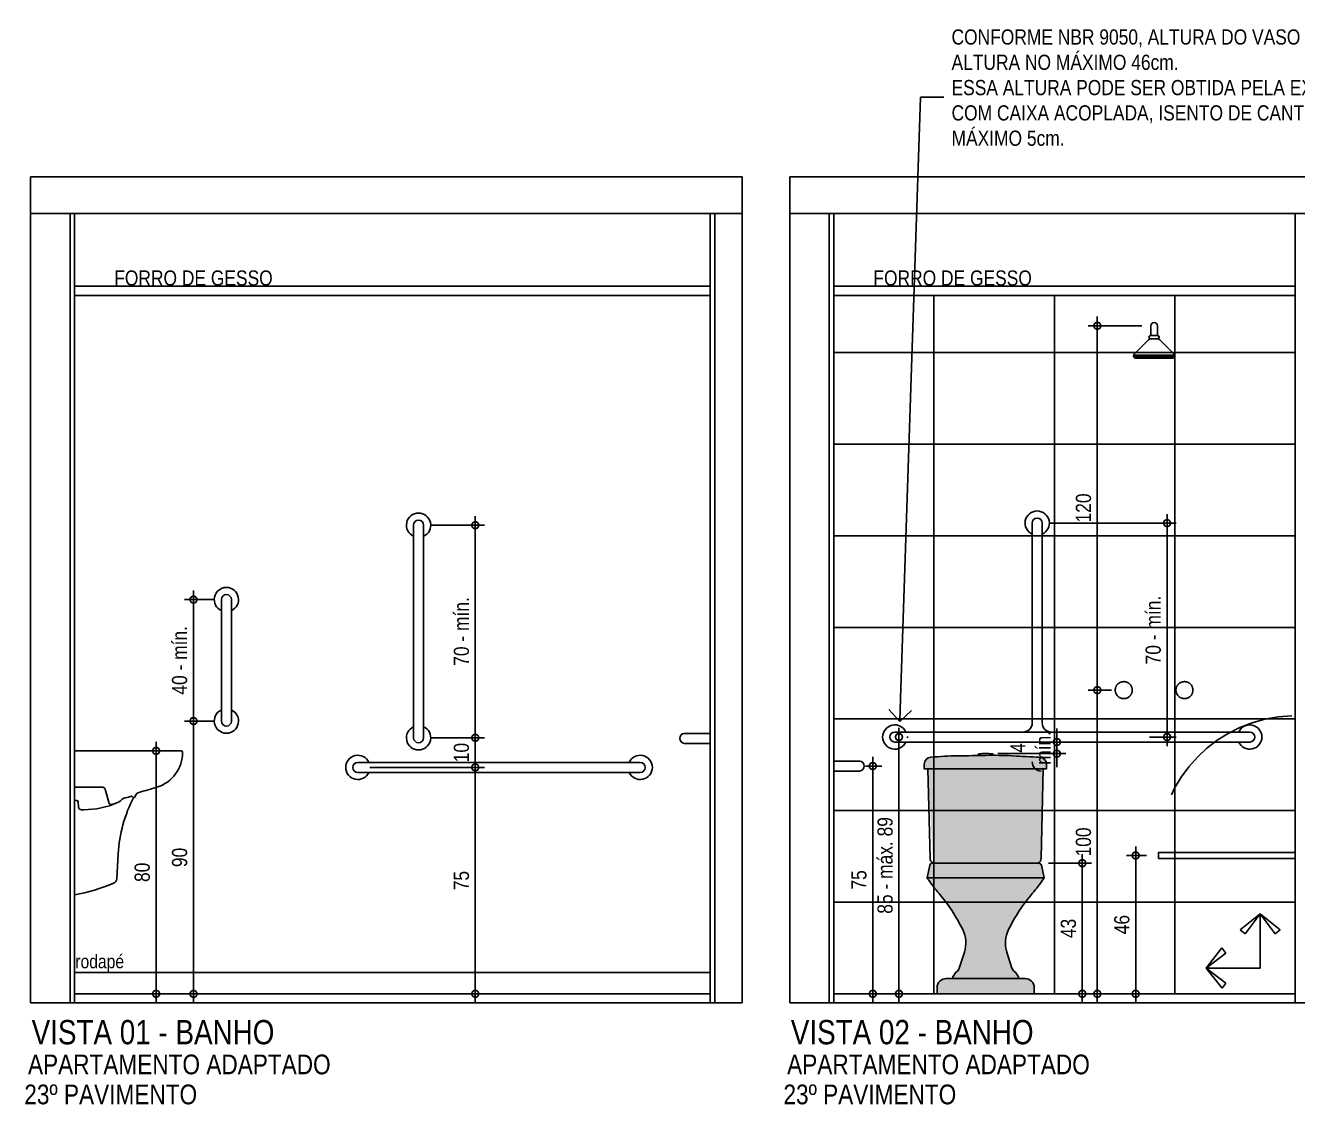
# Model space of a CAD drawing. Header units: metres. Extents: x 3 to 168, y -142 to 28.
# Drawn here: x 74.576 to 78.766, y -25.16 to -21.606 of the extents above; entities that cross this region are included whole.
import ezdxf
from ezdxf import colors
from ezdxf.entities.mleader import LeaderData, LeaderLine
from ezdxf.math import Vec2, Vec3

# ---------------------------------------------------------------- set-up
doc = ezdxf.new("R2010")
doc.units = ezdxf.units.M
doc.linetypes.add('DASHDOT', pattern=[1, 0.5, -0.25, 0, -0.25])
doc.linetypes.add('DASHEDX2', pattern=[1.5, 1, -0.5])
for name, color, linetype in [('ARQ-ALV ACAB', 4, 'Continuous'), ('ARQ-ALV OSSO', 5, 'Continuous'), ('ARQ-AUX1', 1, 'Continuous'), ('ARQ-AUX2', 2, 'Continuous'), ('ARQ-CERÂMICA', 7, 'Continuous'), ('ARQ-DIM', 2, 'Continuous'), ('ARQ-HID', 2, 'Continuous'), ('ARQ-PRJ', 7, 'DASHEDX2'), ('ARQ-SIM', 1, 'Continuous'), ('ARQ-TXT', 2, 'Continuous')]:
    doc.layers.add(name, color=color, linetype=linetype)
doc.styles.add('Adesa', font='ARIALN.TTF')
doc.dimstyles.new('ADESA 1-0025', dxfattribs={"dimtxt": 0.05, "dimasz": 0.045, "dimexe": 0.03, "dimexo": 0.04, "dimgap": 0.02, "dimtad": 1, "dimtoh": 1, "dimdec": 0, "dimlfac": 100, "dimzin": 4, "dimtxsty": 'Adesa', "dimblk": 'DOTSMALL', "dimcen": 1, "dimdle": 0.03, "dimclrd": 1, "dimclre": 1, "dimclrt": 256, "dimazin": 1, "dimtm": 1e-09, "dimtfac": 1, "dimtdec": 0, "dimtix": 1, "dimtmove": 2, "dimatfit": 0, "dimldrblk": 'DOTSMALL', "dimfxl": 0.8, "dimtvp": 2, "dimtolj": 1, "dimtzin": 0, "dimarcsym": 0})

# ---------------------------------------------------------------- blocks, each defined once
blk = doc.blocks.new('A$C5FB24879')
for p, q in [((0, 0.2579), (0, 0.4299)), ((0, 0.4299), (0.0144, 0.4299)), ((0, 0.2579), (0, -0.0437)), ((0.1435, 0.0907), (0.1391, 0.0084))]:
    blk.add_line(p, q)
blk.add_lwpolyline([(0.351, 0.4299, -0.439815), (0.3554, 0.426, -0.331931), (0.2709, 0.3099, -0.01466), (0.2144, 0.2942, 0.272731), (0.1998, 0.28, -0.743106), (0.1903, 0.2787, 0.372784), (0.1868, 0.2804, -0.001465), (0.1839, 0.2795, -0.012311), (0.1601, 0.2734, -0.169504), (0.1191, 0.2529, -0.348371), (0.1136, 0.257), (0.1022, 0.2997, 0.339603), (0.0877, 0.3108), (0, 0.3108)], format="xyb")
blk.add_lwpolyline([(0.3515, 0.4299), (0.0145, 0.4299)])
at = {"ltscale": 0.041515}
blk.add_lwpolyline([(0.1413, 0.2594, -0.10405), (0.0305, 0.236), (0.0222, 0.236, -0.385314), (0.0132, 0.2441), (0.0114, 0.2624, 0.385314), (0.0074, 0.266), (0.003, 0.266, 0.414214), (0, 0.263)], format="xyb", dxfattribs=at)
for centre, radius, start, end in [((0.5931, 0.0669), 0.4502, 152.1142, 176.9756), ((0.1241, 0.0092), 0.015, 285.4438, 356.9759), ((-0.0786, 0.4503), 0.5003, 279.0396, 294.3691)]:
    blk.add_arc(centre, radius, start, end)
blk = doc.blocks.new('_DotSmall')
at = {"color": 0, "linetype": 'ByBlock', "const_width": 0.5}
blk.add_lwpolyline([(-0.0625, 0, 1), (0.0625, 0, 1)], format="xyb", close=True, dxfattribs=at)
blk = doc.blocks.new('*D617')
at = {"layer": 'ARQ-DIM', "color": 1, "lineweight": -2, "transparency": 16777216}
for p, q in [((75.0064, -23.9649), (75.0064, -24.8249)), ((74.961, -23.9949), (75.0364, -23.9949)), ((74.961, -24.7949), (75.0364, -24.7949))]:
    blk.add_line(p, q, dxfattribs=at)
at = {"layer": 'Defpoints', "color": 0, "transparency": 16777216}
for p in [(74.921, -23.9949), (74.921, -24.7949), (75.0064, -24.7949)]:
    blk.add_point(p, dxfattribs=at)
at = {"layer": 'ARQ-DIM', "color": 1, "lineweight": -2, "transparency": 16777216, "xscale": 0.045, "yscale": 0.045, "zscale": 0.045}
for p, rotation in [((75.0064, -23.9949), 90), ((75.0064, -24.7949), 270)]:
    blk.add_blockref('_DotSmall', p, dxfattribs=dict(at, rotation=rotation))
at = {"layer": 'ARQ-DIM', "transparency": 16777216, "insert": (74.9608, -24.3949), "char_height": 0.05, "attachment_point": 5, "rotation": 90, "style": 'Adesa'}
blk.add_mtext('\\A1;80', dxfattribs=at)
blk = doc.blocks.new('*U275')
for p, q in [((-0.03, 0.0165), (0.37, 0.0165)), ((-0.03, -0.0165), (0.37, -0.0165))]:
    blk.add_line(p, q)
for centre, radius, start, end in [((-0.03, 0), 0.04, 24.362, 335.638), ((-0.03, 0), 0.0165, 90, 270), ((0.37, 0), 0.04, 204.362, 155.638), ((0.37, 0), 0.0165, 270, 90)]:
    blk.add_arc(centre, radius, start, end)
blk = doc.blocks.new('*D618')
at = {"layer": 'ARQ-DIM', "color": 1, "lineweight": -2, "transparency": 16777216}
for p, q in [((75.1295, -23.8667), (75.1295, -24.8252)), ((75.1978, -23.8967), (75.0995, -23.8967)), ((75.3492, -24.7952), (75.0995, -24.7952))]:
    blk.add_line(p, q, dxfattribs=at)
at = {"layer": 'Defpoints', "color": 0, "transparency": 16777216}
for p in [(75.2378, -23.8967, -0.0002), (75.1295, -24.7952), (75.3892, -24.7952, -0.0001)]:
    blk.add_point(p, dxfattribs=at)
at = {"layer": 'ARQ-DIM', "color": 1, "lineweight": -2, "transparency": 16777216, "xscale": 0.045, "yscale": 0.045, "zscale": 0.045}
for p, rotation in [((75.1295, -23.8967), 90), ((75.1295, -24.7952), 270)]:
    blk.add_blockref('_DotSmall', p, dxfattribs=dict(at, rotation=rotation))
at = {"layer": 'ARQ-DIM', "transparency": 16777216, "insert": (75.0839, -24.3459), "char_height": 0.05, "attachment_point": 5, "rotation": 90, "style": 'Adesa'}
blk.add_mtext('\\A1;90', dxfattribs=at)
blk = doc.blocks.new('*D619')
at = {"layer": 'ARQ-DIM', "color": 1, "lineweight": -2, "transparency": 16777216}
for p, q in [((75.1978, -23.4967), (75.0995, -23.4967)), ((75.1295, -23.4667), (75.1295, -23.9267)), ((75.1943, -23.8967), (75.0995, -23.8967))]:
    blk.add_line(p, q, dxfattribs=at)
at = {"layer": 'Defpoints', "color": 0, "transparency": 16777216}
for p in [(75.2378, -23.4967, -0.0002), (75.1295, -23.8967), (75.2343, -23.8967, -0.0001)]:
    blk.add_point(p, dxfattribs=at)
at = {"layer": 'ARQ-DIM', "color": 1, "lineweight": -2, "transparency": 16777216, "xscale": 0.045, "yscale": 0.045, "zscale": 0.045}
for p, rotation in [((75.1295, -23.4967), 90), ((75.1295, -23.8967), 270)]:
    blk.add_blockref('_DotSmall', p, dxfattribs=dict(at, rotation=rotation))
at = {"layer": 'ARQ-DIM', "transparency": 16777216, "insert": (75.0839, -23.6967), "char_height": 0.05, "attachment_point": 5, "rotation": 90, "style": 'Adesa'}
blk.add_mtext('\\A1;40 - mín.', dxfattribs=at)
blk = doc.blocks.new('*U315')
for p, q in [((-0.03, 0.0165), (0.9, 0.0165)), ((-0.03, -0.0165), (0.9, -0.0165))]:
    blk.add_line(p, q)
for centre, radius, start, end in [((-0.03, 0), 0.04, 24.362, 335.638), ((-0.03, 0), 0.0165, 90, 270), ((0.9, 0), 0.04, 204.362, 155.638), ((0.9, 0), 0.0165, 270, 90)]:
    blk.add_arc(centre, radius, start, end)
blk = doc.blocks.new('barra2')
for p, q in [((-0.03, 0.0165), (0.67, 0.0165)), ((-0.03, -0.0165), (0.67, -0.0165))]:
    blk.add_line(p, q)
for centre, radius, start, end in [((-0.03, 0), 0.04, 24.362, 335.638), ((-0.03, 0), 0.0165, 90, 270), ((0.67, 0), 0.04, 204.362, 155.638), ((0.67, 0), 0.0165, 270, 90)]:
    blk.add_arc(centre, radius, start, end)
blk = doc.blocks.new('*D620')
at = {"layer": 'ARQ-DIM', "color": 1, "lineweight": -2, "transparency": 16777216}
for p, q in [((76.0575, -24.0193), (76.0575, -24.8249)), ((75.7107, -24.0493), (76.0875, -24.0493)), ((75.7107, -24.7949), (76.0875, -24.7949))]:
    blk.add_line(p, q, dxfattribs=at)
at = {"layer": 'Defpoints', "color": 0, "transparency": 16777216}
for p in [(75.6707, -24.0493), (75.6707, -24.7949, -0.0001), (76.0575, -24.7949)]:
    blk.add_point(p, dxfattribs=at)
at = {"layer": 'ARQ-DIM', "color": 1, "lineweight": -2, "transparency": 16777216, "xscale": 0.045, "yscale": 0.045, "zscale": 0.045}
for p, rotation in [((76.0575, -24.0493), 90), ((76.0575, -24.7949), 270)]:
    blk.add_blockref('_DotSmall', p, dxfattribs=dict(at, rotation=rotation))
at = {"layer": 'ARQ-DIM', "transparency": 16777216, "insert": (76.0121, -24.4221), "char_height": 0.05, "attachment_point": 5, "rotation": 90, "style": 'Adesa'}
blk.add_mtext('\\A1;75', dxfattribs=at)
blk = doc.blocks.new('*D621')
at = {"layer": 'ARQ-DIM', "color": 1, "lineweight": -2, "transparency": 16777216}
for p, q in [((76.0575, -23.9217), (76.0575, -24.0793)), ((75.9107, -23.9517), (76.0875, -23.9517)), ((75.7107, -24.0493), (76.0875, -24.0493))]:
    blk.add_line(p, q, dxfattribs=at)
at = {"layer": 'Defpoints', "color": 0, "transparency": 16777216}
for p in [(75.8707, -23.9517), (75.6707, -24.0493), (76.0575, -24.0493)]:
    blk.add_point(p, dxfattribs=at)
at = {"layer": 'ARQ-DIM', "color": 1, "lineweight": -2, "transparency": 16777216, "xscale": 0.045, "yscale": 0.045, "zscale": 0.045}
for p, rotation in [((76.0575, -23.9517), 90), ((76.0575, -24.0493), 270)]:
    blk.add_blockref('_DotSmall', p, dxfattribs=dict(at, rotation=rotation))
at = {"layer": 'ARQ-DIM', "transparency": 16777216, "insert": (76.012, -24.0005), "char_height": 0.05, "attachment_point": 5, "rotation": 90, "style": 'Adesa'}
blk.add_mtext('\\A1;10', dxfattribs=at)
blk = doc.blocks.new('*D622')
at = {"layer": 'ARQ-DIM', "color": 1, "lineweight": -2, "transparency": 16777216}
for p, q in [((75.9107, -23.2517), (76.0875, -23.2517)), ((76.0575, -23.9817), (76.0575, -23.2217)), ((75.9107, -23.9517), (76.0875, -23.9517))]:
    blk.add_line(p, q, dxfattribs=at)
at = {"layer": 'Defpoints', "color": 0, "transparency": 16777216}
for p in [(75.8707, -23.2517), (76.0575, -23.2517), (75.8707, -23.9517)]:
    blk.add_point(p, dxfattribs=at)
at = {"layer": 'ARQ-DIM', "color": 1, "lineweight": -2, "transparency": 16777216, "xscale": 0.045, "yscale": 0.045, "zscale": 0.045}
for p, rotation in [((76.0575, -23.2517), 90), ((76.0575, -23.9517), 270)]:
    blk.add_blockref('_DotSmall', p, dxfattribs=dict(at, rotation=rotation))
at = {"layer": 'ARQ-DIM', "transparency": 16777216, "insert": (76.012, -23.6017), "char_height": 0.05, "attachment_point": 5, "rotation": 90, "style": 'Adesa'}
blk.add_mtext('\\A1;70 - mín.', dxfattribs=at)
blk = doc.blocks.new('*D623')
at = {"layer": 'ARQ-DIM', "color": 1, "lineweight": -2, "transparency": 16777216}
for p, q in [((77.3426, -24.0449), (77.3967, -24.0449)), ((77.3667, -24.0149), (77.3667, -24.8249)), ((77.2782, -24.7949), (77.3967, -24.7949))]:
    blk.add_line(p, q, dxfattribs=at)
at = {"layer": 'Defpoints', "color": 0, "transparency": 16777216}
for p in [(77.3026, -24.0449), (77.2382, -24.7949, -0.0001), (77.3667, -24.7949)]:
    blk.add_point(p, dxfattribs=at)
at = {"layer": 'ARQ-DIM', "color": 1, "lineweight": -2, "transparency": 16777216, "xscale": 0.045, "yscale": 0.045, "zscale": 0.045}
for p, rotation in [((77.3667, -24.0449), 90), ((77.3667, -24.7949), 270)]:
    blk.add_blockref('_DotSmall', p, dxfattribs=dict(at, rotation=rotation))
at = {"layer": 'ARQ-DIM', "transparency": 16777216, "insert": (77.3213, -24.4199), "char_height": 0.05, "attachment_point": 5, "rotation": 90, "style": 'Adesa'}
blk.add_mtext('\\A1;75', dxfattribs=at)
blk = doc.blocks.new('_Open90')
at = {"color": 0, "linetype": 'ByBlock', "lineweight": -2}
for p, q in [((0, 0), (-1, 0)), ((-0.5, 0.5), (0, 0)), ((0, 0), (-0.5, -0.5))]:
    blk.add_line(p, q, dxfattribs=at)
blk = doc.blocks.new('*U631')
for p, q in [((-0.03, 0.0165), (1.139, 0.0165)), ((-0.03, -0.0165), (1.139, -0.0165))]:
    blk.add_line(p, q)
for centre, radius, start, end in [((-0.03, 0), 0.04, 24.362, 335.638), ((-0.03, 0), 0.0165, 90, 270), ((1.139, 0), 0.04, 204.362, 155.638), ((1.139, 0), 0.0165, 270, 90)]:
    blk.add_arc(centre, radius, start, end)
blk = doc.blocks.new('*D625')
at = {"layer": 'ARQ-DIM', "color": 1, "lineweight": -2, "transparency": 16777216}
for p, q in [((77.4529, -23.9193), (77.4529, -24.8249)), ((77.4792, -23.9493), (77.4829, -23.9493)), ((77.4792, -24.7949), (77.4829, -24.7949))]:
    blk.add_line(p, q, dxfattribs=at)
at = {"layer": 'Defpoints', "color": 0, "transparency": 16777216}
for p in [(77.4392, -23.9493, -0.0001), (77.4392, -24.7949, -0.0001), (77.4529, -24.7949)]:
    blk.add_point(p, dxfattribs=at)
at = {"layer": 'ARQ-DIM', "color": 1, "lineweight": -2, "transparency": 16777216, "xscale": 0.045, "yscale": 0.045, "zscale": 0.045}
for p, rotation in [((77.4529, -23.9493), 90), ((77.4529, -24.7949), 270)]:
    blk.add_blockref('_DotSmall', p, dxfattribs=dict(at, rotation=rotation))
at = {"layer": 'ARQ-DIM', "transparency": 16777216, "insert": (77.4074, -24.3721), "char_height": 0.05, "attachment_point": 5, "rotation": 90, "style": 'Adesa'}
blk.add_mtext('\\A1;85 - máx. 89', dxfattribs=at)
blk = doc.blocks.new('CP929_e')
h = blk.add_hatch(color=255)
h.dxf.hatch_style = 1
edge = h.paths.add_edge_path()
edge.add_line((-0.2008, 0.6911), (0.2008, 0.6911))
edge.add_line((0.2008, 0.6911), (0.2007, 0.706))
edge.add_arc((0.1775, 0.7059), 0.0232, 0.3738, 87.2297)
edge.add_arc((0.8026, 13.6236), 12.9097, 266.83094, 267.22967, ccw=False)
edge.add_arc((0.0251, -0.4194), 1.1548, 86.8309, 91.2023)
edge.add_arc((-0.2136, 10.9563), 10.2234, 270.68894, 271.20233, ccw=False)
edge.add_arc((-0.0771, -0.395), 1.1287, 90.6889, 95.2506)
edge.add_arc((-0.1791, 0.7056), 0.0234, 93.3635, 179.0318)
edge.add_line((-0.2025, 0.706), (-0.2026, 0.6928))
edge.add_line((-0.2026, 0.6928), (-0.2026, 0.6911))
edge.add_line((-0.2026, 0.6911), (-0.2008, 0.6911))
h = blk.add_hatch(color=255)
h.dxf.hatch_style = 1
h.paths.add_polyline_path([(0.19, 0.6911), (-0.19, 0.6911), (-0.183, 0.3966, 0.27163), (-0.1728, 0.38), (0.1728, 0.38, 0.27163), (0.183, 0.3966)])
edge = h.paths.add_edge_path()
edge.add_arc((0.1762, 0.3722), 0.0079, 11.5874, 90, ccw=False)
edge.add_line((0.1839, 0.3737), (0.1925, 0.3322))
edge.add_arc((0.19, 0.3317), 0.00247, -35.4858, 11.5874, ccw=False)
edge.add_arc((-0.451, 0.7887), 0.7897, 319.8958, 324.5139, ccw=False)
edge.add_arc((0.6061, -0.1016), 0.5923, 139.8961, 153.6351)
edge.add_arc((0.1638, 0.1176), 0.0987, 153.6351, 197.8396)
edge.add_line((0.0699, 0.0874), (0.0868, 0.0348))
edge.add_arc((0.1103, 0.0423), 0.0247, 197.8405, 235.7698)
edge.add_arc((0.0909, 0.0138), 0.00987, 34.0222, 55.7689, ccw=False)
edge.add_line((0.099, 0.0193), (0.1079, 0.0062))
edge.add_arc((0.1046, 0.0039), 0.00395, -90, 34.0313, ccw=False)
edge.add_line((0.1046, 0), (-0.1046, 0))
edge.add_arc((-0.1046, 0.0039), 0.00395, 145.9687, 270, ccw=False)
edge.add_line((-0.1079, 0.0062), (-0.099, 0.0193))
edge.add_arc((-0.0909, 0.0138), 0.00987, 124.2289, 145.9756, ccw=False)
edge.add_arc((-0.1103, 0.0423), 0.0247, 304.2311, 342.1604)
edge.add_line((-0.0868, 0.0348), (-0.0699, 0.0874))
edge.add_arc((-0.1638, 0.1176), 0.0987, 342.1604, 386.365)
edge.add_arc((-0.6061, -0.1016), 0.5923, 26.365, 40.1039)
edge.add_arc((0.451, 0.7887), 0.7897, 215.4858, 220.1038, ccw=False)
edge.add_arc((-0.19, 0.3317), 0.00247, 168.4116, 215.4849, ccw=False)
edge.add_line((-0.1925, 0.3322), (-0.1839, 0.3737))
edge.add_arc((-0.1762, 0.3722), 0.0079, 90, 168.4126, ccw=False)
edge.add_line((-0.1762, 0.38), (0.1762, 0.38))
edge = h.paths.add_edge_path()
edge.add_line((-0.19, 0.6911), (-0.183, 0.3966))
edge.add_arc((-0.1638, 0.3971), 0.0192, 181.3139, 242.1536)
edge = h.paths.add_edge_path()
edge.add_arc((-0.0018, -1.831), 2.5662, 89.9609, 93.9727)
edge.add_arc((-0.1782, 0.7056), 0.0234, 93.3635, 179.0318)
edge.add_line((-0.2016, 0.706), (-0.2017, 0.6928))
edge.add_arc((-0.1999, 0.6928), 0.00174, 180.2855, 270.6496)
edge.add_line((-0.1999, 0.6911), (-0.1971, 0.6911))
edge.add_line((-0.1971, 0.6911), (0.1971, 0.6911))
edge.add_line((0.1971, 0.6911), (0.1999, 0.6911))
edge.add_arc((0.1999, 0.6928), 0.00174, 269.3504, 359.7145)
edge.add_line((0.2017, 0.6928), (0.2016, 0.706))
edge.add_arc((0.1782, 0.7056), 0.0234, 0.9676, 86.6359)
edge.add_arc((0.0018, -1.8311), 2.5662, 86.0273, 90.0392)
for points in [[(-0.2008, 0.6911), (0.2008, 0.6911), (0.2007, 0.706, 0.398231), (0.1787, 0.729, -0.00174), (0.0889, 0.7337, 0.019076), (0.0009, 0.7352, -0.00224), (-0.0907, 0.7337, 0.019907), (-0.1804, 0.729, 0.39224), (-0.2025, 0.706), (-0.2026, 0.6928), (-0.2026, 0.6911)], [(0.1762, 0.38, -0.356146), (0.1839, 0.3737), (0.1925, 0.3322, -0.208334), (0.1921, 0.3302, -0.020153), (0.1531, 0.2799, 0.060019), (0.0754, 0.1614, 0.195307), (0.0699, 0.0874), (0.0868, 0.0348, 0.167025), (0.0964, 0.0219, -0.095174), (0.099, 0.0193), (0.1079, 0.0062, -0.601047), (0.1046, 0), (-0.1046, 0, -0.601047), (-0.1079, 0.0062), (-0.099, 0.0193, -0.095174), (-0.0964, 0.0219, 0.167025), (-0.0868, 0.0348), (-0.0699, 0.0874, 0.195307), (-0.0754, 0.1614, 0.060019), (-0.1531, 0.2799, -0.020153), (-0.1921, 0.3302, -0.208334), (-0.1925, 0.3322), (-0.1839, 0.3737, -0.356146), (-0.1762, 0.38)]]:
    blk.add_lwpolyline(points, format="xyb", close=True)
at = {"ltscale": 0.016708}
blk.add_lwpolyline([(-0.0237, 0.7353), (-0.0237, 0.7386, -0.407176), (-0.0218, 0.7406, -0.006022), (0, 0.7409, -0.006022), (0.0218, 0.7406, -0.407176), (0.0237, 0.7386), (0.0237, 0.7352)], format="xyb", dxfattribs=at)
for points in [[(-0.19, 0.6911), (-0.183, 0.3966, 0.27188), (-0.1728, 0.38)], [(0.1728, 0.38, 0.27188), (0.183, 0.3966), (0.19, 0.6911)]]:
    blk.add_lwpolyline(points, format="xyb")
for points in [[(-0.19, 0.6911), (0.19, 0.6911)], [(-0.19, 0.3317), (0.19, 0.3317)]]:
    blk.add_lwpolyline(points)
at = {"linetype": 'DASHDOT', "ltscale": 6.24726e-05}
blk.add_lwpolyline([(0.0866, 0.1829), (0.0866, 0.1829)], dxfattribs=at)
blk = doc.blocks.new('*D624')
at = {"layer": 'ARQ-DIM', "color": 1, "lineweight": -2, "transparency": 16777216}
for p, q in [((78.0567, -24.3348), (78.0567, -24.8249)), ((77.9458, -24.3648), (78.0867, -24.3648)), ((77.7784, -24.7949), (78.0867, -24.7949))]:
    blk.add_line(p, q, dxfattribs=at)
at = {"layer": 'Defpoints', "color": 0, "transparency": 16777216}
for p in [(77.9058, -24.3648), (77.7384, -24.7949), (78.0567, -24.7949)]:
    blk.add_point(p, dxfattribs=at)
at = {"layer": 'ARQ-DIM', "color": 1, "lineweight": -2, "transparency": 16777216, "xscale": 0.045, "yscale": 0.045, "zscale": 0.045}
for p, rotation in [((78.0567, -24.3648), 90), ((78.0567, -24.7949), 270)]:
    blk.add_blockref('_DotSmall', p, dxfattribs=dict(at, rotation=rotation))
at = {"layer": 'ARQ-DIM', "transparency": 16777216, "insert": (78.0111, -24.5798), "char_height": 0.05, "attachment_point": 5, "rotation": 90, "style": 'Adesa'}
blk.add_mtext('\\A1;43', dxfattribs=at)
blk = doc.blocks.new('*D626')
at = {"layer": 'ARQ-DIM', "color": 1, "lineweight": -2, "transparency": 16777216}
for p, q in [((77.973, -23.9658), (77.973, -23.9208)), ((77.7784, -24.004), (78.003, -24.004)), ((77.814, -23.9658), (78.003, -23.9658)), ((77.973, -24.004), (77.973, -23.9658)), ((77.973, -24.004), (77.973, -24.049))]:
    blk.add_line(p, q, dxfattribs=at)
at = {"layer": 'Defpoints', "color": 0, "transparency": 16777216}
for p in [(77.7384, -24.004), (77.774, -23.9658), (77.973, -23.9658)]:
    blk.add_point(p, dxfattribs=at)
at = {"layer": 'ARQ-DIM', "color": 1, "lineweight": -2, "transparency": 16777216, "xscale": 0.045, "yscale": 0.045, "zscale": 0.045}
for p, rotation in [((77.973, -23.9658), 270), ((77.973, -24.004), 90)]:
    blk.add_blockref('_DotSmall', p, dxfattribs=dict(at, rotation=rotation))
at = {"layer": 'ARQ-DIM', "transparency": 16777216, "insert": (77.8862, -23.9849), "char_height": 0.05, "attachment_point": 5, "rotation": 90, "style": 'Adesa'}
blk.add_mtext('\\A1;4 \\Pmín.', dxfattribs=at)
blk = doc.blocks.new('*D628')
at = {"layer": 'ARQ-DIM', "color": 1, "lineweight": -2, "transparency": 16777216}
for p, q in [((77.9482, -23.2449), (78.366, -23.2449)), ((78.336, -23.2149), (78.336, -23.9793)), ((78.2779, -23.9493), (78.366, -23.9493))]:
    blk.add_line(p, q, dxfattribs=at)
at = {"layer": 'Defpoints', "color": 0, "transparency": 16777216}
for p in [(77.9082, -23.2449), (78.2379, -23.9493, 0.0001), (78.336, -23.9493)]:
    blk.add_point(p, dxfattribs=at)
at = {"layer": 'ARQ-DIM', "color": 1, "lineweight": -2, "transparency": 16777216, "xscale": 0.045, "yscale": 0.045, "zscale": 0.045}
for p, rotation in [((78.336, -23.2449), 90), ((78.336, -23.9493), 270)]:
    blk.add_blockref('_DotSmall', p, dxfattribs=dict(at, rotation=rotation))
at = {"layer": 'ARQ-DIM', "transparency": 16777216, "insert": (78.2905, -23.5971), "char_height": 0.05, "attachment_point": 5, "rotation": 90, "style": 'Adesa'}
blk.add_mtext('\\A1;70 - mín.', dxfattribs=at)
blk = doc.blocks.new('*D629')
at = {"layer": 'ARQ-DIM', "color": 1, "lineweight": -2, "transparency": 16777216}
for p, q in [((78.2682, -24.3394), (78.2026, -24.3394)), ((78.2326, -24.3094), (78.2326, -24.8249)), ((78.2481, -24.7949), (78.2626, -24.7949))]:
    blk.add_line(p, q, dxfattribs=at)
at = {"layer": 'Defpoints', "color": 0, "transparency": 16777216}
for p in [(78.3082, -24.3394), (78.2081, -24.7949, 0), (78.2326, -24.7949)]:
    blk.add_point(p, dxfattribs=at)
at = {"layer": 'ARQ-DIM', "color": 1, "lineweight": -2, "transparency": 16777216, "xscale": 0.045, "yscale": 0.045, "zscale": 0.045}
for p, rotation in [((78.2326, -24.3394), 90), ((78.2326, -24.7949), 270)]:
    blk.add_blockref('_DotSmall', p, dxfattribs=dict(at, rotation=rotation))
at = {"layer": 'ARQ-DIM', "transparency": 16777216, "insert": (78.1871, -24.5671), "char_height": 0.05, "attachment_point": 5, "rotation": 90, "style": 'Adesa'}
blk.add_mtext('\\A1;46', dxfattribs=at)
blk = doc.blocks.new('chuveiro frente')
for p, q in [((-0.01, 0.0698), (-0.01, 0.0998)), ((0.01, 0.0698), (0.01, 0.0998)), ((-0.0174, 0.0566), (-0.0613, 0.0127)), ((-0.0109, 0.0698), (0.0109, 0.0698)), ((-0.0109, 0.0598), (0.0109, 0.0598)), ((0.0174, 0.0566), (0.0613, 0.0127)), ((-0.0626, 0.01), (0.0626, 0.01)), ((-0.0623, 0.005), (0.0623, 0.005)), ((-0.0549, 0), (0.0549, 0))]:
    blk.add_line(p, q)
for centre, radius, start, end in [((0, 0.0998), 0.01, 0, 180), ((-0.0109, 0.0518), 0.008, 90, 143.719), ((-0.0109, 0.0648), 0.005, 90, 270), ((0.0109, 0.0648), 0.005, 270, 90), ((0.0109, 0.0518), 0.008, 36.281, 90), ((-0.0549, 0.008), 0.008, 143.719, 270), ((0.0549, 0.008), 0.008, 270, 36.281)]:
    blk.add_arc(centre, radius, start, end)
blk = doc.blocks.new('*D630')
at = {"layer": 'ARQ-DIM', "color": 1, "lineweight": -2, "transparency": 16777216}
for p, q in [((78.1062, -22.5649), (78.1062, -23.8249)), ((78.2532, -22.5949), (78.0762, -22.5949)), ((78.1525, -23.7949), (78.0762, -23.7949))]:
    blk.add_line(p, q, dxfattribs=at)
at = {"layer": 'Defpoints', "color": 0, "transparency": 16777216}
for p in [(78.2932, -22.5949), (78.1062, -23.7949), (78.1925, -23.7949)]:
    blk.add_point(p, dxfattribs=at)
at = {"layer": 'ARQ-DIM', "color": 1, "lineweight": -2, "transparency": 16777216, "xscale": 0.045, "yscale": 0.045, "zscale": 0.045}
for p, rotation in [((78.1062, -22.5949), 90), ((78.1062, -23.7949), 270)]:
    blk.add_blockref('_DotSmall', p, dxfattribs=dict(at, rotation=rotation))
at = {"layer": 'ARQ-DIM', "transparency": 16777216, "insert": (78.0607, -23.1949), "char_height": 0.05, "attachment_point": 5, "rotation": 90, "style": 'Adesa'}
blk.add_mtext('\\A1;120', dxfattribs=at)
blk = doc.blocks.new('*D627')
at = {"layer": 'ARQ-DIM', "color": 1, "lineweight": -2, "transparency": 16777216}
for p, q in [((78.1525, -23.7949), (78.0762, -23.7949)), ((78.1062, -23.7649), (78.1062, -24.8249)), ((78.2532, -24.7949), (78.0762, -24.7949))]:
    blk.add_line(p, q, dxfattribs=at)
at = {"layer": 'Defpoints', "color": 0, "transparency": 16777216}
for p in [(78.1925, -23.7949, 0), (78.1062, -24.7949), (78.2932, -24.7949, 0)]:
    blk.add_point(p, dxfattribs=at)
at = {"layer": 'ARQ-DIM', "color": 1, "lineweight": -2, "transparency": 16777216, "xscale": 0.045, "yscale": 0.045, "zscale": 0.045}
for p, rotation in [((78.1062, -23.7949), 90), ((78.1062, -24.7949), 270)]:
    blk.add_blockref('_DotSmall', p, dxfattribs=dict(at, rotation=rotation))
at = {"layer": 'ARQ-DIM', "transparency": 16777216, "insert": (78.0607, -24.2949), "char_height": 0.05, "attachment_point": 5, "rotation": 90, "style": 'Adesa'}
blk.add_mtext('\\A1;100', dxfattribs=at)
blk = doc.blocks.new('MIST. CHUV.')
for points in [[(-0.128, 0), (-0.128, 0.0016), (-0.1277, 0.0037), (-0.1274, 0.0058), (-0.1269, 0.0079), (-0.1266, 0.0089), (-0.1262, 0.0099), (-0.1258, 0.0109), (-0.1254, 0.0118), (-0.1249, 0.0128), (-0.1244, 0.0137), (-0.1239, 0.0146), (-0.1233, 0.0155), (-0.1227, 0.0164), (-0.1221, 0.0172), (-0.1214, 0.0181), (-0.1207, 0.0189), (-0.12, 0.0196), (-0.1192, 0.0204), (-0.1184, 0.0211), (-0.1176, 0.0218), (-0.1159, 0.023), (-0.1141, 0.0242), (-0.1123, 0.0252), (-0.1113, 0.0256), (-0.1103, 0.026), (-0.1094, 0.0264), (-0.1083, 0.0267), (-0.1073, 0.027), (-0.1063, 0.0273), (-0.1053, 0.0275), (-0.1042, 0.0277), (-0.1032, 0.0278), (-0.1021, 0.0279), (-0.1011, 0.028), (-0.1, 0.028), (-0.0984, 0.028), (-0.0963, 0.0278), (-0.0942, 0.0274), (-0.0921, 0.0269), (-0.0911, 0.0266), (-0.0901, 0.0262), (-0.0891, 0.0258), (-0.0882, 0.0254), (-0.0872, 0.0249), (-0.0863, 0.0244), (-0.0854, 0.0239), (-0.0845, 0.0233), (-0.0836, 0.0227), (-0.0828, 0.0221), (-0.0819, 0.0214), (-0.0811, 0.0207), (-0.0804, 0.02), (-0.0796, 0.0192), (-0.0789, 0.0184), (-0.0782, 0.0176), (-0.077, 0.0159), (-0.0758, 0.0141), (-0.0748, 0.0123), (-0.0744, 0.0113), (-0.074, 0.0103), (-0.0736, 0.0094), (-0.0733, 0.0084), (-0.073, 0.0073), (-0.0727, 0.0063), (-0.0725, 0.0053), (-0.0723, 0.0042), (-0.0722, 0.0032), (-0.0721, 0.0021), (-0.072, 0.0011), (-0.072, 0), (-0.072, -0.0016), (-0.0722, -0.0037), (-0.0726, -0.0058), (-0.0731, -0.0079), (-0.0734, -0.0089), (-0.0738, -0.0099), (-0.0742, -0.0109), (-0.0746, -0.0118), (-0.0751, -0.0128), (-0.0756, -0.0137), (-0.0761, -0.0146), (-0.0767, -0.0155), (-0.0773, -0.0164), (-0.0779, -0.0172), (-0.0786, -0.0181), (-0.0793, -0.0189), (-0.08, -0.0196), (-0.0808, -0.0204), (-0.0816, -0.0211), (-0.0824, -0.0218), (-0.0841, -0.023), (-0.0859, -0.0242), (-0.0877, -0.0252), (-0.0887, -0.0256), (-0.0897, -0.026), (-0.0906, -0.0264), (-0.0916, -0.0267), (-0.0927, -0.027), (-0.0937, -0.0273), (-0.0947, -0.0275), (-0.0958, -0.0277), (-0.0968, -0.0278), (-0.0979, -0.0279), (-0.0989, -0.028), (-0.1, -0.028), (-0.1016, -0.028), (-0.1037, -0.0277), (-0.1058, -0.0274), (-0.1079, -0.0269), (-0.1089, -0.0266), (-0.1099, -0.0262), (-0.1109, -0.0258), (-0.1118, -0.0254), (-0.1128, -0.0249), (-0.1137, -0.0244), (-0.1146, -0.0239), (-0.1155, -0.0233), (-0.1164, -0.0227), (-0.1172, -0.0221), (-0.1181, -0.0214), (-0.1189, -0.0207), (-0.1196, -0.02), (-0.1204, -0.0192), (-0.1211, -0.0184), (-0.1218, -0.0176), (-0.123, -0.0159), (-0.1242, -0.0141), (-0.1252, -0.0123), (-0.1256, -0.0113), (-0.126, -0.0103), (-0.1264, -0.0094), (-0.1267, -0.0083), (-0.127, -0.0073), (-0.1273, -0.0063), (-0.1275, -0.0053), (-0.1277, -0.0042), (-0.1278, -0.0032), (-0.1279, -0.0021), (-0.128, -0.0011)], [(0.072, 0), (0.072, 0.0016), (0.0723, 0.0037), (0.0726, 0.0058), (0.0731, 0.0079), (0.0734, 0.0089), (0.0738, 0.0099), (0.0742, 0.0109), (0.0746, 0.0118), (0.0751, 0.0128), (0.0756, 0.0137), (0.0761, 0.0146), (0.0767, 0.0155), (0.0773, 0.0164), (0.0779, 0.0172), (0.0786, 0.0181), (0.0793, 0.0189), (0.08, 0.0196), (0.0808, 0.0204), (0.0816, 0.0211), (0.0824, 0.0218), (0.0841, 0.023), (0.0859, 0.0242), (0.0877, 0.0252), (0.0887, 0.0256), (0.0897, 0.026), (0.0906, 0.0264), (0.0917, 0.0267), (0.0927, 0.027), (0.0937, 0.0273), (0.0947, 0.0275), (0.0958, 0.0277), (0.0968, 0.0278), (0.0979, 0.0279), (0.0989, 0.028), (0.1, 0.028), (0.1016, 0.028), (0.1037, 0.0278), (0.1058, 0.0274), (0.1079, 0.0269), (0.1089, 0.0266), (0.1099, 0.0262), (0.1109, 0.0258), (0.1118, 0.0254), (0.1128, 0.0249), (0.1137, 0.0244), (0.1146, 0.0239), (0.1155, 0.0233), (0.1164, 0.0227), (0.1172, 0.0221), (0.1181, 0.0214), (0.1189, 0.0207), (0.1196, 0.02), (0.1204, 0.0192), (0.1211, 0.0184), (0.1218, 0.0176), (0.123, 0.0159), (0.1242, 0.0141), (0.1252, 0.0123), (0.1256, 0.0113), (0.126, 0.0103), (0.1264, 0.0094), (0.1267, 0.0084), (0.127, 0.0073), (0.1273, 0.0063), (0.1275, 0.0053), (0.1277, 0.0042), (0.1278, 0.0032), (0.1279, 0.0021), (0.128, 0.0011), (0.128, 0), (0.128, -0.0016), (0.1277, -0.0037), (0.1274, -0.0058), (0.1269, -0.0079), (0.1266, -0.0089), (0.1262, -0.0099), (0.1258, -0.0109), (0.1254, -0.0118), (0.1249, -0.0128), (0.1244, -0.0137), (0.1239, -0.0146), (0.1233, -0.0155), (0.1227, -0.0164), (0.1221, -0.0172), (0.1214, -0.0181), (0.1207, -0.0189), (0.12, -0.0196), (0.1192, -0.0204), (0.1184, -0.0211), (0.1176, -0.0218), (0.1159, -0.023), (0.1141, -0.0242), (0.1123, -0.0252), (0.1113, -0.0256), (0.1103, -0.026), (0.1094, -0.0264), (0.1083, -0.0267), (0.1073, -0.027), (0.1063, -0.0273), (0.1053, -0.0275), (0.1042, -0.0277), (0.1032, -0.0278), (0.1021, -0.0279), (0.1011, -0.028), (0.1, -0.028), (0.0984, -0.0279), (0.0963, -0.0277), (0.0942, -0.0274), (0.0921, -0.0269), (0.0911, -0.0266), (0.0901, -0.0262), (0.0891, -0.0258), (0.0882, -0.0254), (0.0872, -0.0249), (0.0863, -0.0244), (0.0854, -0.0239), (0.0845, -0.0233), (0.0836, -0.0227), (0.0828, -0.0221), (0.0819, -0.0214), (0.0811, -0.0207), (0.0804, -0.02), (0.0796, -0.0192), (0.0789, -0.0184), (0.0782, -0.0176), (0.077, -0.0159), (0.0758, -0.0141), (0.0748, -0.0123), (0.0744, -0.0113), (0.074, -0.0103), (0.0736, -0.0094), (0.0733, -0.0083), (0.073, -0.0073), (0.0727, -0.0063), (0.0725, -0.0053), (0.0723, -0.0042), (0.0722, -0.0032), (0.0721, -0.0021), (0.072, -0.0011)]]:
    blk.add_lwpolyline(points, close=True)
blk = doc.blocks.new('Seta para pag.piso')
for p, q in [((0, 0.1126), (-0.0418, 0.0796)), ((0, 0.1126), (-0.0312, 0.0715)), ((0, 0.1126), (0, 0)), ((0, 0.1126), (0.0418, 0.0795)), ((0, 0.1126), (0.0312, 0.0715)), ((-0.0418, 0.0796), (-0.0312, 0.0715)), ((0.0418, 0.0795), (0.0312, 0.0715)), ((-0.1126, 0), (-0.0795, 0.0418)), ((-0.1126, 0), (-0.0715, 0.0312)), ((-0.0795, 0.0418), (-0.0715, 0.0312)), ((-0.1126, 0), (0, 0)), ((-0.1126, 0), (-0.0796, -0.0418)), ((-0.1126, 0), (-0.0715, -0.0312)), ((-0.0796, -0.0418), (-0.0715, -0.0312))]:
    blk.add_line(p, q)
blk = doc.blocks.new('AREAS MOLHADAS')
at = {"layer": 'ARQ-CERÂMICA'}
h = blk.add_hatch(dxfattribs=at)
h.set_pattern_fill('LINE', color=256, scale=0.095)
h.set_pattern_definition([(0, (78.7582, -24.79486), (0, 0.301625), [])])
h.paths.add_polyline_path([(77.2382, -22.4949), (78.7582, -22.4949), (78.7582, -24.7949), (77.2382, -24.7949)])
h = blk.add_hatch(dxfattribs=at)
h.set_pattern_fill('LINE', color=256, scale=0.125, angle=90)
h.set_pattern_definition([(90, (78.7582, -24.79486), (-0.396875, 2e-17), [])])
h.paths.add_polyline_path([(77.2382, -22.4949), (78.7582, -22.4949), (78.7582, -24.7949), (77.2382, -24.7949)])
at = {"layer": 'ARQ-DIM'}
h = blk.add_hatch(color=255, dxfattribs=at)
h.dxf.hatch_style = 1
edge = h.paths.add_edge_path()
edge.add_line((77.6084, -24.7449), (77.8684, -24.7449))
edge.add_arc((77.8684, -24.7749), 0.03, 0, 90, ccw=False)
edge.add_line((77.8984, -24.7749), (77.8984, -24.7949))
edge.add_line((77.8984, -24.7949), (77.5784, -24.7949))
edge.add_line((77.5784, -24.7949), (77.5784, -24.7749))
edge.add_arc((77.6084, -24.7749), 0.03, 90, 180, ccw=False)
at = {"layer": 'ARQ-ALV ACAB'}
for p, q in [((74.7379, -24.8249, 0), (74.7379, -22.2249, 0)), ((76.8316, -24.8249), (76.8316, -22.2249)), ((77.2382, -24.8249, 0), (77.2382, -22.2249, 0)), ((78.7582, -24.8249, 0), (78.7582, -22.2249, 0)), ((76.8316, -24.7949), (74.7379, -24.7949, 0)), ((78.7582, -24.7949, 0), (77.2382, -24.7949, 0))]:
    blk.add_line(p, q, dxfattribs=at)
at = {"layer": 'ARQ-ALV OSSO'}
for p, q in [((74.593, -24.8249, 0), (74.593, -22.2249, 0)), ((74.7229, -24.8249, 0), (74.7229, -22.2249, 0)), ((76.8466, -24.8249), (76.8466, -22.2249)), ((76.9366, -24.8249), (76.9366, -22.2249)), ((77.0933, -24.8249, 0), (77.0933, -22.2249, 0)), ((77.2232, -24.8249, 0), (77.2232, -22.2249, 0)), ((76.9366, -24.8249), (74.593, -24.8249, 0)), ((78.8632, -24.8249, 0), (77.0933, -24.8249, 0))]:
    blk.add_line(p, q, dxfattribs=at)
at = {"layer": 'ARQ-AUX1'}
for p, q in [((76.8316, -22.4649), (74.7379, -22.4649, 0)), ((76.8316, -22.4949), (74.7379, -22.4949, 0)), ((78.7582, -22.4649, 0), (77.2382, -22.4649, 0)), ((78.7582, -22.4949, 0), (77.2382, -22.4949, 0))]:
    blk.add_line(p, q, dxfattribs=at)
at = {"layer": 'ARQ-AUX2'}
for p, q in [((74.593, -22.1049, 0), (76.9366, -22.1049)), ((77.0933, -22.1049, 0), (78.8632, -22.1049, 0)), ((74.593, -22.2249, 0), (76.9366, -22.2249)), ((77.0933, -22.2249, 0), (78.8632, -22.2249, 0))]:
    blk.add_line(p, q, dxfattribs=at)
at = {"layer": 'ARQ-AUX2', "elevation": 0}
for points in [[(74.593, -22.1049), (74.593, -22.2249)], [(77.0933, -22.1049), (77.0933, -22.2249)]]:
    blk.add_lwpolyline(points, dxfattribs=at)
at = {"layer": 'ARQ-AUX2'}
blk.add_lwpolyline([(76.9366, -22.1049), (76.9366, -22.2249)], dxfattribs=at)
at = {"layer": 'ARQ-AUX2', "elevation": 0}
blk.add_lwpolyline([(77.6084, -24.7449), (77.8684, -24.7449, -0.414214), (77.8984, -24.7749), (77.8984, -24.7949), (77.5784, -24.7949), (77.5784, -24.7749, -0.414214)], format="xyb", close=True, dxfattribs=at)
at = {"layer": 'ARQ-CERÂMICA'}
blk.add_line((74.7379, -24.7249, 0), (76.8316, -24.7249, 0), dxfattribs=at)
at = {"layer": 'ARQ-CERÂMICA', "elevation": 0}
blk.add_lwpolyline([(77.2382, -22.4949), (78.7582, -22.4949), (78.7582, -24.7949), (77.2382, -24.7949)], close=True, dxfattribs=at)
at = {"layer": 'ARQ-HID'}
for p, q in [((77.8917, -23.9028, 0), (77.8917, -23.2449, 0)), ((77.9247, -23.9028, 0), (77.9247, -23.2449, 0))]:
    blk.add_line(p, q, dxfattribs=at)
for points, elevation in [([(76.8316, -23.9702), (76.7464, -23.9702, -0.913215), (76.7464, -23.9372), (76.8316, -23.9372)], 0.0001), ([(77.2382, -24.0614), (77.3234, -24.0614, 0.913215), (77.3234, -24.0284), (77.2382, -24.0284)], 0)]:
    blk.add_lwpolyline(points, format="xyb", dxfattribs=dict(at, elevation=elevation))
at = {"layer": 'ARQ-HID', "color": 1, "elevation": 0}
blk.add_lwpolyline([(78.3082, -24.3494), (78.7582, -24.3494), (78.7582, -24.3294), (78.3082, -24.3294)], close=True, dxfattribs=at)
at = {"layer": 'ARQ-HID'}
for centre, radius, start, end in [((77.9082, -23.2449, 0), 0.04, 294.362, 245.638), ((77.9082, -23.2449, 0), 0.0165, 0, 180), ((77.8617, -23.9028, 0), 0.03, 270, 0), ((77.9547, -23.9028, 0.0001), 0.03, 180, 270), ((77.9217, -24.0314, 0), 0.03, 180, 270)]:
    blk.add_arc(centre, radius, start, end, dxfattribs=at)
at = {"layer": 'ARQ-PRJ', "ltscale": 0.5}
blk.add_arc((78.7584, -24.3295, 0), 0.4502, 91.4304, 179.9874, dxfattribs=at)
at = {"layer": 'ARQ-AUX2'}
for name, p in [('MIST. CHUV.', (78.2932, -23.7949, 0)), ('CP929_e', (77.7384, -24.7449, 0))]:
    blk.add_blockref(name, p, dxfattribs=at)
at = {"layer": 'ARQ-CERÂMICA', "xscale": -1.58230973583663, "yscale": 1.58230973583663, "zscale": 1.58230973583663, "rotation": 90}
blk.add_blockref('Seta para pag.piso', (78.6427, -24.7101), dxfattribs=at)
at = {"layer": 'ARQ-HID', "xscale": -1.073188977311633, "yscale": 1.073188977311633, "zscale": 1.073188977311633}
blk.add_blockref('chuveiro frente', (78.2932, -22.702, 0), dxfattribs=at)
at = {"layer": 'ARQ-HID'}
for name, p, rotation in [('barra2', (75.8707, -23.9217, 0.0001), 90.00000000000001), ('*U631', (78.5782, -23.9493, 0), 180), ('*U315', (76.5707, -24.0493, 0.0001), 180)]:
    blk.add_blockref(name, p, dxfattribs=dict(at, rotation=rotation))
at = {"layer": 'ARQ-HID', "xscale": -1, "rotation": 270}
blk.add_blockref('*U275', (75.2378, -23.8667, -0.0001), dxfattribs=at)
at = {"layer": 'ARQ-HID'}
blk.add_blockref('A$C5FB24879', (74.7379, -24.4248, 0), dxfattribs=at)
at = {"layer": 'ARQ-TXT', "style": 'Adesa'}
for s, height, p in [('FORRO DE GESSO', 0.05, (74.8684, -22.4626, 108.9697)), ('FORRO DE GESSO', 0.05, (77.3687, -22.4626, 108.9697)), ('rodapé', 0.045, (74.7402, -24.7108, 108.9697)), ('APARTAMENTO ADAPTADO ', 0.065, (74.5843, -25.06, 108.9697)), ('APARTAMENTO ADAPTADO ', 0.065, (77.0846, -25.06, 108.9697)), ('23º PAVIMENTO', 0.065, (74.5722, -25.1588, 217.9394)), ('23º PAVIMENTO', 0.065, (77.0725, -25.1588, 217.9394))]:
    blk.add_text(s, height=height, dxfattribs=at).set_placement(p)
at = {"layer": 'ARQ-TXT', "ltscale": 0.5, "style": 'Adesa'}
for s, p in [('VISTA 01 - BANHO', (74.5964, -24.9612, 0)), ('VISTA 02 - BANHO', (77.0967, -24.9612, 0))]:
    blk.add_text(s, height=0.08, dxfattribs=at).set_placement(p)
at = {"layer": 'ARQ-DIM'}
for base, p1, p2, picture, middle in [((78.1062, -23.7949, 0), (78.2932, -22.5949, 0), (78.1925, -23.7949, 0), '*D630', (78.0607, -23.1949, 0)), ((78.1062, -24.7949, 0), (78.1925, -23.7949, 0), (78.2932, -24.7949, 0), '*D627', (78.0607, -24.2949, 0)), ((75.1295, -24.7952, 0.0001), (75.2378, -23.8967, -0.0001), (75.3892, -24.7952, 0), '*D618', (75.0839, -24.3459, 0.0001)), ((76.0575, -24.0493, 0.0001), (75.8707, -23.9517, 0.0001), (75.6707, -24.0493, 0.0001), '*D621', (76.012, -24.0005, 0.0001)), ((75.0064, -24.7949, 0), (74.921, -23.9949, 0), (74.921, -24.7949, 0), '*D617', (74.9608, -24.3949, 0)), ((76.0575, -24.7949, 0.0001), (75.6707, -24.0493, 0.0001), (75.6707, -24.7949, 0), '*D620', (76.0121, -24.4221, 0.0001)), ((77.3667, -24.7949, 0), (77.3026, -24.0449, 0), (77.2382, -24.7949, -0.0001), '*D623', (77.3213, -24.4199, 0)), ((78.0567, -24.7949, 0), (77.9058, -24.3648, 0), (77.7384, -24.7949, 0), '*D624', (78.0111, -24.5798, 0)), ((78.2326, -24.7949, 0), (78.3082, -24.3394, 0), (78.2081, -24.7949, 0), '*D629', (78.1871, -24.5671, 0))]:
    dim = blk.add_linear_dim(base=base, p1=p1, p2=p2, angle=90, dimstyle='ADESA 1-0025', dxfattribs=at)
    dim.commit()
    dim.dimension.update_dxf_attribs({"geometry": picture, "text_midpoint": middle})
for base, p1, p2, text, picture, middle in [((76.0575, -23.2517, 0.0001), (75.8707, -23.9517, 0.0001), (75.8707, -23.2517, 0.0001), '<> - mín.', '*D622', (76.012, -23.6017, 0.0001)), ((78.336, -23.9493, 0), (77.9082, -23.2449, 0), (78.2379, -23.9493, 0.0001), '<> - mín.', '*D628', (78.2905, -23.5971, 0)), ((75.1295, -23.8967, 0.0001), (75.2378, -23.4967, -0.0001), (75.2343, -23.8967, 0), '<> - mín.', '*D619', (75.0839, -23.6967, 0.0001)), ((77.4529, -24.7949, 0.0001), (77.4392, -23.9493, 0), (77.4392, -24.7949, 0), '<> - máx. 89', '*D625', (77.4074, -24.3721, 0.0001)), ((77.973, -23.9658, 0), (77.7384, -24.004, 0), (77.774, -23.9658, 0), '<> \\Pmín.', '*D626', (77.8862, -23.9849, 0))]:
    dim = blk.add_linear_dim(base=base, p1=p1, p2=p2, angle=90, text=text, dimstyle='ADESA 1-0025', dxfattribs=at)
    dim.commit()
    dim.dimension.update_dxf_attribs({"geometry": picture, "text_midpoint": middle})
at = {"layer": 'ARQ-SIM'}
ml = blk.add_multileader_mtext('Standard', dxfattribs=at)
ml.set_content('CONFORME NBR 9050, ALTURA DO VASO SANITÁRIO ENTRE 43cm E 45cm. COM O ASSENTO A ALTURA NO MÁXIMO 46cm.\\PESSA ALTURA PODE SER OBTIDA PELA EXECUÇÃO DE UM SÓCULO SOB A BASE DA BACIA COM CAIXA ACOPLADA, ISENTO DE CANTOS VIVOS E COM SUA PROJEÇÃO AVANÇANDO NO MÁXIMO 5cm.', color=2, style='Adesa')
ml.set_leader_properties(color=256)
ml.set_arrow_properties(name='OPEN90')
ml.build(insert=Vec2(0, 0))
ml.multileader.update_dxf_attribs({"text_left_attachment_type": 2, "text_right_attachment_type": 2, "dogleg_length": 0.2, "arrow_head_size": 0.075})
ctx = ml.context
ctx.base_point, ctx.char_height, ctx.arrow_head_size, ctx.landing_gap_size, ctx.plane_origin = Vec3(77.6011, -21.8425, 0.0001), 0.05, 0.075, 0.025, Vec3(77.2271, -22.2108, 0.0001)
ctx.left_attachment, ctx.right_attachment = 2, 2
notes = []
notes.append((ctx, [(0, (1, 1, 0), (77.5236, -21.8425, 0.0001), (1, 0), 0.0775, [(0, [(77.4554, -23.8977, 0.0001)], 0, [])])]))
ctx.mtext.insert, ctx.mtext.width, ctx.mtext.flow_direction = Vec3(77.6261, -21.6188, 0.0001), 2.666699, 5
for ctx, leaders in notes:
    for number, flags, end, landing, length, lines in leaders:
        leader = LeaderData()
        leader.index, (leader.has_last_leader_line, leader.has_dogleg_vector, leader.attachment_direction) = number, flags
        leader.last_leader_point, leader.dogleg_vector, leader.dogleg_length = Vec3(end), Vec3(landing), length
        for number, points, colour, breaks in lines:
            line = LeaderLine()
            line.index, line.vertices, line.color, line.breaks = number, Vec3.list(points), colors.encode_raw_color(colour), breaks
            leader.lines.append(line)
        ctx.leaders.append(leader)

msp = doc.modelspace()

# ---------------------------------------------------------------- block references
msp.add_blockref('AREAS MOLHADAS', (0, 0))

doc.saveas('drawing.dxf')
